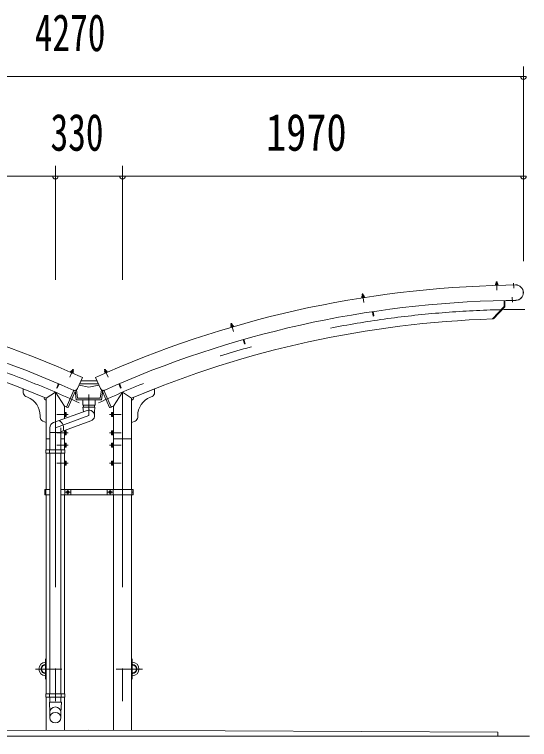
# Model space of a CAD drawing. Units: millimetres, scale not verified. Extents: x -31992 to 32005, y -14700 to 14700.
# Drawn here: x 8224 to 10754, y 3111 to 6678 of the extents above; entities that cross this region are included whole.
import ezdxf
from ezdxf.enums import TextEntityAlignment as Align

# ---------------------------------------------------------------- set-up
doc = ezdxf.new("R2010")
doc.units = ezdxf.units.MM
doc.header["$LTSCALE"] = 80
doc.linetypes.add('USER3', pattern=[24, 12, -5, 2, -5])
for name, color, linetype, lineweight in [('0-2_1-07BOLD', 7, 'Continuous', 18), ('0-3_1-27CENTER', 3, 'USER3', 18), ('0-4_1-47THIN', 4, 'Continuous', 18), ('0-5_1-57DIM', 3, 'Continuous', 18)]:
    doc.layers.add(name, color=color, linetype=linetype, lineweight=lineweight)
doc.styles.add('ＭＳ ゴシック', font='')
doc.styles.get('ＭＳ ゴシック').set_extended_font_data('MS Gothic')

msp = doc.modelspace()

# ---------------------------------------------------------------- linework, layer by layer
at = {"layer": '0-2_1-07BOLD'}
for p, q in [((10588.54, 5352.52), (10587.68, 5351.99)), ((10587.68, 5351.99), (10587.8, 5347.5)), ((10598.33, 5352.78), (10588.54, 5352.52)), ((10590.22, 5360.72), (10596.22, 5360.88)), ((10590.43, 5352.57), (10590.22, 5360.72)), ((10590.56, 5352.07), (10590.68, 5347.58)), ((10596.43, 5352.73), (10596.22, 5360.88)), ((10596.33, 5352.23), (10596.45, 5347.73)), ((10599.86, 5346.32), (10587.36, 5345.98)), ((10587.84, 5346), (10587.88, 5344.4)), ((10599.38, 5346.31), (10599.42, 5344.71)), ((10599.82, 5347.82), (10599.86, 5346.32)), ((10638.62, 5346.68), (10685.31, 5347.61)), ((10638.62, 5346.68), (10638.64, 5345.56)), ((10685.32, 5347.11), (10638.63, 5346.17)), ((9931.09, 5291.72), (9930.31, 5291.08)), ((9930.31, 5291.08), (9931, 5286.64)), ((9942.88, 5288.51), (9930.53, 5286.57)), ((9930.53, 5286.57), (9930.77, 5285.09)), ((9943.11, 5287.03), (9930.77, 5285.09)), ((9940.77, 5293.24), (9931.09, 5291.72)), ((9931.24, 5285.16), (9931.48, 5283.58)), ((9942.89, 5285.37), (9931.48, 5283.58)), ((9931.71, 5300.07), (9932.54, 5301.21)), ((9931.71, 5300.07), (9937.63, 5301)), ((9932.97, 5292.01), (9931.71, 5300.07)), ((9932.54, 5301.21), (9936.49, 5301.83)), ((9933.16, 5291.53), (9933.85, 5287.09)), ((9936.49, 5301.83), (9937.63, 5301)), ((9938.9, 5292.94), (9937.63, 5301)), ((9938.86, 5292.43), (9939.56, 5287.99)), ((9942.64, 5286.96), (9942.89, 5285.37)), ((9942.88, 5288.51), (9943.11, 5287.03)), ((10630.14, 5270.39), (10630.74, 5240.4)), ((10633.34, 5270.46), (10633.97, 5239.14)), ((10686.83, 5271.52), (10640.14, 5270.59)), ((10640.14, 5270.58), (10640.15, 5270.09)), ((10686.84, 5271.03), (10640.15, 5270.09)), ((9982.9, 5215.61), (9986.17, 5193.86)), ((9986.07, 5216.09), (9989.33, 5194.33)), ((10572.49, 5179.76), (10630.74, 5240.4)), ((10577.63, 5180.49), (10633.97, 5239.14)), ((9989.33, 5194.33), (9986.17, 5193.86)), ((10575.32, 5182.71), (10577.63, 5180.49)), ((9286.91, 5146.94), (9286.21, 5146.21)), ((9286.21, 5146.21), (9287.47, 5141.9)), ((9286.45, 5155.29), (9292.21, 5156.98)), ((9286.45, 5155.29), (9287.12, 5156.54)), ((9288.73, 5147.47), (9286.45, 5155.29)), ((9296.31, 5149.69), (9286.91, 5146.94)), ((9299.01, 5145.27), (9287.02, 5141.76)), ((9287.02, 5141.76), (9287.44, 5140.32)), ((9287.89, 5140.46), (9288.34, 5138.92)), ((9288.98, 5147.02), (9290.24, 5142.71)), ((9294.49, 5149.16), (9292.21, 5156.98)), ((9294.52, 5148.64), (9295.79, 5144.33)), ((9348.07, 5078.13), (9354.11, 5056.97)), ((9351.15, 5079), (9357.18, 5057.85)), ((9357.18, 5057.85), (9354.11, 5056.97)), ((8504.75, 4923.26), (8502.94, 4919.14)), ((8503.11, 4924.53), (8512.09, 4920.59)), ((8504.85, 4923.76), (8508.12, 4931.23)), ((8509.44, 4931.74), (8508.12, 4931.23)), ((8513.1, 4930.14), (8509.44, 4931.74)), ((8513.62, 4928.82), (8513.1, 4930.14)), ((8665.14, 4928.82), (8665.65, 4930.14)), ((8665.65, 4930.14), (8669.31, 4931.74)), ((8675.64, 4924.53), (8666.67, 4920.59)), ((8669.31, 4931.74), (8670.63, 4931.23)), ((8673.91, 4923.76), (8670.63, 4931.23)), ((8674, 4923.26), (8675.81, 4919.14)), ((8499.87, 4920.49), (8499.26, 4919.12)), ((8499.26, 4919.12), (8510.71, 4914.1)), ((8510.04, 4920.94), (8508.23, 4916.82)), ((8510.27, 4914.29), (8509.63, 4912.82)), ((8512.68, 4919.78), (8510.88, 4915.66)), ((8512.09, 4920.59), (8512.68, 4919.78)), ((8557.31, 4891.55), (8532.58, 4836.86)), ((8621.44, 4891.55), (8646.17, 4836.86)), ((8666.67, 4920.59), (8666.08, 4919.78)), ((8666.08, 4919.78), (8667.88, 4915.66)), ((8679.49, 4919.12), (8668.04, 4914.1)), ((8668.48, 4914.29), (8669.13, 4912.82)), ((8668.71, 4920.94), (8670.52, 4916.82)), ((8678.89, 4920.49), (8679.49, 4919.12)), ((8439.65, 4861.47), (8430.94, 4841.26)), ((8442.58, 4860.21), (8433.88, 4840)), ((8540.64, 4854.67), (8589.38, 4843.4)), ((8542.96, 4859.79), (8635.8, 4859.79)), ((8549.74, 4874.79), (8629.01, 4874.79)), ((8638.11, 4854.67), (8589.38, 4843.4)), ((8736.17, 4860.21), (8744.87, 4840)), ((8739.11, 4861.47), (8747.81, 4841.26)), ((8266.92, 4835.77), (8379.83, 4790.12)), ((8266.92, 4835.77), (8266.92, 4816.9)), ((8424.38, 4819.54), (8379.83, 4790.12)), ((8468.93, 4751.36), (8424.38, 4819.54)), ((8430.94, 4841.26), (8433.88, 4840)), ((8515.4, 4828.66), (8479.82, 4745.99)), ((8521.96, 4823.66), (8487.96, 4744.66)), ((8515.4, 4828.66), (8520.91, 4826.29)), ((8527.36, 4782.49), (8521.26, 4828.22)), ((8533.76, 4789.79), (8528.22, 4831.27)), ((8645, 4789.79), (8650.54, 4831.27)), ((8656.8, 4823.66), (8690.8, 4744.66)), ((8663.35, 4828.66), (8657.84, 4826.29)), ((8709.82, 4751.36), (8754.38, 4819.54)), ((8747.81, 4841.26), (8744.87, 4840)), ((8754.38, 4819.54), (8798.92, 4790.12)), ((8911.84, 4835.78), (8798.92, 4790.12)), ((8911.84, 4835.78), (8911.84, 4816.91)), ((8279.42, 4798.36), (8287.31, 4795.16)), ((8379.83, 4790.12), (8379.83, 4535.54)), ((8533.75, 4789.79), (8645, 4789.79)), ((8559.38, 4782.49), (8559.38, 4755.49)), ((8619.38, 4782.49), (8619.38, 4755.49)), ((8798.92, 4790.12), (8798.92, 4340.54)), ((8899.34, 4798.36), (8891.45, 4795.16)), ((8468.93, 4751.36), (8468.93, 4689.54)), ((8479.82, 4745.99), (8485.33, 4743.62)), ((8559.38, 4755.49), (8619.38, 4755.49)), ((8559.87, 4745.37), (8618.88, 4745.37)), ((8559.87, 4745.37), (8561.88, 4723.37)), ((8561.87, 4755.49), (8561.87, 4745.37)), ((8616.88, 4755.49), (8616.88, 4745.37)), ((8709.82, 4751.36), (8709.82, 4340.54)), ((8414.97, 4669.89), (8579.97, 4729.96)), ((8470.93, 4720.04), (8468.93, 4720.04)), ((8470.93, 4720.04), (8470.93, 4699.04)), ((8477.02, 4719.35), (8470.93, 4719.35)), ((8477.02, 4714.45), (8470.93, 4714.45)), ((8477.93, 4717.79), (8477.02, 4719.35)), ((8700.82, 4717.79), (8700.82, 4701.29)), ((8701.73, 4714.45), (8707.83, 4714.45)), ((8707.83, 4720.04), (8709.82, 4720.04)), ((8349.83, 4702.45), (8349.83, 4695.74)), ((8362.33, 4677.19), (8379.83, 4670.12)), ((8451.87, 4624.81), (8598.78, 4678.27)), ((8470.93, 4699.04), (8468.93, 4699.04)), ((8477.02, 4704.63), (8470.93, 4704.63)), ((8700.82, 4701.29), (8701.73, 4699.73)), ((8701.73, 4704.63), (8707.83, 4704.63)), ((8701.73, 4699.73), (8707.83, 4699.73)), ((8816.42, 4677.19), (8798.92, 4670.12)), ((8828.93, 4702.45), (8828.93, 4695.74)), ((8396.87, 4535.54), (8396.87, 4644.05)), ((8451.87, 4644.05), (8451.87, 4535.54)), ((8396.87, 4621.6), (8451.87, 4621.6)), ((8468.93, 4631.02), (8468.93, 4535.54)), ((8470.93, 4630.04), (8468.93, 4630.04)), ((8470.93, 4609.04), (8468.93, 4609.04)), ((8470.93, 4630.04), (8470.93, 4609.04)), ((8477.02, 4629.35), (8470.93, 4629.35)), ((8477.02, 4624.45), (8470.93, 4624.45)), ((8477.02, 4614.64), (8470.93, 4614.64)), ((8477.93, 4627.79), (8477.02, 4629.35)), ((8700.82, 4627.79), (8700.82, 4611.29)), ((8700.82, 4611.29), (8701.73, 4609.72)), ((8701.73, 4624.45), (8707.83, 4624.45)), ((8701.73, 4614.64), (8707.83, 4614.64)), ((8701.73, 4609.72), (8707.83, 4609.72)), ((8707.83, 4630.04), (8709.82, 4630.04)), ((8379.83, 4589.54), (8396.87, 4589.54)), ((8451.87, 4589.54), (8468.93, 4589.54)), ((8477.02, 4569.36), (8470.93, 4569.36)), ((8477.93, 4567.79), (8477.02, 4569.36)), ((8477.93, 4551.29), (8477.93, 4567.79)), ((8707.83, 4570.04), (8709.82, 4570.04)), ((8707.83, 4549.04), (8707.83, 4570.04)), ((8798.92, 4589.54), (8709.82, 4589.54)), ((8378.23, 4535.54), (8468.93, 4535.54)), ((8395.27, 4535.54), (8395.27, 4519.54)), ((8453.47, 4535.54), (8453.47, 4519.54)), ((8470.93, 4549.04), (8468.93, 4549.04)), ((8470.53, 4535.54), (8470.53, 4519.54)), ((8477.02, 4564.45), (8470.93, 4564.45)), ((8477.02, 4554.63), (8470.93, 4554.63)), ((8700.82, 4551.29), (8701.73, 4549.72)), ((8701.73, 4564.45), (8707.83, 4564.45)), ((8701.73, 4554.63), (8707.83, 4554.63)), ((8701.73, 4549.72), (8707.83, 4549.72)), ((8707.83, 4549.04), (8709.82, 4549.04)), ((8379.83, 4519.54), (8379.83, 4340.54)), ((8396.87, 4519.54), (8396.87, 3335.54)), ((8451.88, 3335.54), (8451.88, 4519.54)), ((8468.93, 4340.54), (8468.93, 4519.54)), ((8470.93, 4480.04), (8468.93, 4480.04)), ((8470.93, 4459.04), (8468.93, 4459.04)), ((8470.93, 4459.04), (8470.93, 4480.04)), ((8477.02, 4474.45), (8470.93, 4474.45)), ((8477.02, 4464.63), (8470.93, 4464.63)), ((8477.02, 4459.73), (8470.93, 4459.73)), ((8477.93, 4461.29), (8477.02, 4459.73)), ((8700.82, 4461.29), (8701.73, 4459.73)), ((8701.73, 4474.45), (8707.83, 4474.45)), ((8701.73, 4464.63), (8707.83, 4464.63)), ((8701.73, 4459.73), (8707.83, 4459.73)), ((8707.83, 4459.04), (8707.83, 4480.04)), ((8707.83, 4480.04), (8709.82, 4480.04)), ((8707.83, 4459.04), (8709.82, 4459.04)), ((8372.13, 4340.54), (8396.87, 4340.54)), ((8372.13, 4327.54), (8378.23, 4327.54)), ((8378.23, 4340.54), (8378.23, 4314.54)), ((8806.62, 4340.54), (8451.88, 4340.54)), ((8470.53, 4340.54), (8470.53, 4314.54)), ((8480.4, 4330.43), (8485.4, 4333.31)), ((8480.4, 4330.43), (8480.4, 4324.66)), ((8485.4, 4333.31), (8490.4, 4330.43)), ((8490.4, 4330.43), (8490.4, 4324.66)), ((8500.53, 4340.54), (8500.53, 4314.54)), ((8678.23, 4340.54), (8678.23, 4314.54)), ((8693.35, 4333.31), (8688.35, 4330.43)), ((8688.35, 4330.43), (8688.35, 4324.66)), ((8698.35, 4330.43), (8693.35, 4333.31)), ((8708.22, 4340.54), (8708.22, 4314.54)), ((8800.52, 4340.54), (8800.52, 4314.54)), ((8806.62, 4327.54), (8800.52, 4327.54)), ((8806.62, 4340.54), (8806.62, 4314.54)), ((8379.83, 4314.54), (8379.83, 3335.54)), ((8806.62, 4314.54), (8451.88, 4314.54)), ((8468.93, 3335.54), (8468.93, 4314.54)), ((8709.82, 4314.54), (8709.82, 3156.94)), ((8798.92, 4314.54), (8798.92, 3156.5)), ((8376.38, 3490.54), (8379.83, 3490.54)), ((8802.38, 3490.54), (8798.92, 3490.54)), ((8376.38, 3424.54), (8379.83, 3424.54)), ((8802.38, 3424.54), (8798.92, 3424.54)), ((8378.23, 3335.54), (8470.53, 3335.54)), ((8378.23, 3335.54), (8378.23, 3319.54)), ((8378.23, 3319.54), (8470.53, 3319.54)), ((8379.83, 3319.54), (8379.83, 3156.14)), ((8395.27, 3335.54), (8395.27, 3319.54)), ((8396.87, 3294.08), (8396.87, 3319.54)), ((8451.87, 3294.08), (8451.87, 3319.54)), ((8453.47, 3335.54), (8453.47, 3319.54)), ((8468.93, 3319.54), (8468.93, 3156.56)), ((8470.53, 3335.54), (8470.53, 3319.54)), ((8394.87, 3294.08), (8396.87, 3244.42)), ((8453.87, 3294.08), (8394.87, 3294.08)), ((8451.87, 3244.42), (8453.87, 3294.08)), ((8396.87, 3244.42), (8396.87, 3218.57)), ((8451.87, 3218.57), (8451.87, 3244.42)), ((8589.38, 3157.54), (6579.38, 3147.54)), ((8589.38, 3157.54), (10599.37, 3147.54)), ((10599.37, 3127.54), (10599.37, 3147.54)), ((6424.38, 3127.54), (10754.38, 3127.54))]:
    msp.add_line(p, q, dxfattribs=at)
for points in [[(10590.22, 5360.72), (10591.19, 5361.75), (10595.19, 5361.85), (10596.22, 5360.88)], [(10598.33, 5352.78), (10599.22, 5352.3), (10599.34, 5347.81)], [(10599.82, 5347.82), (10587.32, 5347.48), (10587.36, 5345.98)], [(9940.77, 5293.24), (9941.71, 5292.88), (9942.41, 5288.43)], [(9287.12, 5156.54), (9290.96, 5157.66), (9292.21, 5156.98)], [(9299.01, 5145.27), (9299.43, 5143.84), (9287.44, 5140.32)], [(9298.98, 5143.7), (9299.43, 5142.16), (9288.34, 5138.92)], [(9296.31, 5149.69), (9297.3, 5149.45), (9298.56, 5145.14)], [(8503.11, 4924.53), (8502.11, 4924.42), (8500.3, 4920.3)], [(8510.34, 4921.35), (8513.62, 4928.82), (8508.12, 4931.23)], [(8668.41, 4921.35), (8665.14, 4928.82), (8670.63, 4931.23)], [(8675.64, 4924.53), (8676.64, 4924.42), (8678.45, 4920.3)], [(8499.7, 4918.93), (8499.06, 4917.46), (8509.63, 4912.82)], [(8499.87, 4920.49), (8511.31, 4915.47), (8510.71, 4914.1)], [(8678.89, 4920.49), (8667.44, 4915.47), (8668.04, 4914.1)], [(8679.05, 4918.93), (8679.7, 4917.46), (8669.13, 4912.82)], [(8527.36, 4782.49), (8651.39, 4782.49), (8657.5, 4828.22)], [(8663.35, 4828.66), (8698.93, 4745.99), (8693.43, 4743.62)], [(8616.88, 4704.12), (8616.88, 4723.38), (8618.88, 4745.37)], [(8477.93, 4717.79), (8477.93, 4701.29), (8477.02, 4699.73), (8470.93, 4699.73)], [(8700.82, 4717.79), (8701.73, 4719.35), (8707.83, 4719.35)], [(8707.83, 4720.04), (8707.83, 4699.04), (8709.82, 4699.04)], [(8477.93, 4627.79), (8477.93, 4611.29), (8477.02, 4609.72), (8470.93, 4609.72)], [(8700.82, 4627.79), (8701.73, 4629.35), (8707.83, 4629.35)], [(8707.83, 4630.04), (8707.83, 4609.04), (8709.82, 4609.04)], [(8470.93, 4549.04), (8470.93, 4570.04), (8468.93, 4570.04)], [(8700.82, 4551.29), (8700.82, 4567.79), (8701.73, 4569.36), (8707.83, 4569.36)], [(8378.23, 4535.54), (8378.23, 4519.54), (8470.53, 4519.54)], [(8477.93, 4551.29), (8477.02, 4549.72), (8470.93, 4549.72)], [(8477.93, 4461.29), (8477.93, 4477.79), (8477.02, 4479.36), (8470.93, 4479.36)], [(8700.82, 4461.29), (8700.82, 4477.79), (8701.73, 4479.36), (8707.83, 4479.36)], [(8372.13, 4340.54), (8372.13, 4314.54), (8396.87, 4314.54)], [(8480.4, 4324.66), (8485.4, 4321.77), (8490.4, 4324.66)], [(8698.35, 4330.43), (8698.35, 4324.66), (8693.35, 4321.77), (8688.35, 4324.66)]]:
    msp.add_lwpolyline(points, dxfattribs=at)
for centre, radius in [((8485.4, 4327.54), 6.25), ((8485.4, 4327.54), 4.9), ((8693.35, 4327.54), 6.25), ((8693.35, 4327.54), 4.9)]:
    msp.add_circle(centre, radius, dxfattribs=at)
for centre, radius, start, end in [((10589.17, 5350.22), 2.32, 52.99149, 91.53772), ((10593.66, 5344.15), 8.51, 71.70639, 111.36684), ((10597.82, 5350.45), 2.32, 91.53772, 130.06915), ((6447.72, 226.85), 5119.55, 65.66528, 88.9659), ((10731.03, 226.85), 5119.55, 91.0341, 114.33472), ((10686.07, 5309.32), 38.3, 271.146, 91.146), ((10686.07, 5309.32), 37.8, 271.146, 91.146), ((9932.01, 5289.52), 2.32, 60.37416, 98.92039), ((9937.25, 5284.07), 8.51, 79.08907, 118.74951), ((9940.57, 5290.86), 2.32, 98.92039, 137.45183), ((6447.72, 226.85), 5044.55, 65.80466, 88.96758), ((10731.03, 226.85), 5044.55, 91.03242, 114.19534), ((6447.72, 226.85), 4955.45, 67.05199, 88.16658), ((10731.03, 226.85), 4955.45, 91.83342, 112.94801), ((9288.11, 5144.88), 2.32, 67.75682, 106.30305), ((9294, 5140.15), 8.51, 86.47173, 126.13219), ((9296.42, 5147.31), 2.32, 106.30305, 144.8345), ((8502.7, 4922.18), 2.32, 27.78282, 66.31427), ((8504.18, 4914.77), 8.51, 46.48515, 86.1456), ((8674.58, 4914.77), 8.51, 93.8544, 133.51485), ((8676.05, 4922.18), 2.32, 113.68573, 152.21718), ((8510.63, 4918.7), 2.32, 66.31427, 104.8605), ((8668.12, 4918.7), 2.32, 75.1395, 113.68573), ((8286.92, 4816.9), 20, 180, 247.98738), ((8518.91, 4843.04), 15, 245.66849, 335.66833), ((8520.12, 4824.45), 2, 336.71333, 66.71333), ((8659.84, 4843.04), 15, 204.33167, 294.33151), ((8658.63, 4824.45), 2, 113.28667, 203.28667), ((8891.84, 4816.91), 20, 292.01262, 0), ((8249.83, 4702.45), 100, 0, 67.98738), ((8379.83, 4790.12), 10, 157.98738, 270), ((8798.92, 4790.12), 10, 270, 22.01262), ((8928.93, 4702.45), 100, 112.01262, 180), ((6447.72, 226.85), 4955.45, 65.78831, 65.92853), ((8486.12, 4745.46), 2, 246.71333, 336.71333), ((8692.63, 4745.46), 2, 203.28667, 293.28667), ((10731.03, 226.85), 4955.45, 114.07147, 114.21169), ((8474.14, 4716.9), 3.78, 319.57169, 0), ((8464.15, 4709.54), 13.78, 339.1357, 20.8643), ((8589.38, 4704.12), 27.5, 289.99896, 110.00061), ((8714.6, 4709.54), 13.78, 159.1357, 200.8643), ((8704.61, 4716.9), 3.78, 180, 220.42831), ((8369.83, 4695.74), 20, 180, 247.98738), ((8420.58, 4642.67), 44.27, 341.60916, 58.39587), ((8474.14, 4702.18), 3.78, 0, 40.43115), ((8704.61, 4702.18), 3.78, 139.56885, 180), ((8808.93, 4695.74), 20, 292.01262, 0), ((8424.38, 4644.05), 27.5, 110.0018, 180), ((8474.14, 4626.9), 3.78, 319.57169, 0), ((8474.14, 4612.18), 3.78, 0, 40.43115), ((8464.15, 4619.54), 13.78, 339.1357, 20.8643), ((8714.6, 4619.54), 13.78, 159.1357, 200.8643), ((8704.61, 4626.9), 3.78, 180, 220.42831), ((8704.61, 4612.18), 3.78, 139.56885, 180), ((8474.14, 4566.9), 3.78, 319.56883, 0), ((8704.61, 4566.9), 3.78, 180, 220.43117), ((8474.14, 4552.18), 3.78, 0, 40.4283), ((8464.15, 4559.54), 13.78, 339.13568, 20.86429), ((8714.6, 4559.54), 13.78, 159.13571, 200.86432), ((8704.61, 4552.18), 3.78, 139.5717, 180), ((8474.14, 4476.9), 3.78, 319.56883, 0), ((8474.14, 4462.18), 3.78, 0, 40.4283), ((8464.15, 4469.54), 13.78, 339.13568, 20.86429), ((8714.6, 4469.54), 13.78, 159.13571, 200.86432), ((8704.61, 4476.9), 3.78, 180, 220.43117), ((8704.61, 4462.18), 3.78, 139.5717, 180), ((8376.38, 3457.54), 33, 90, 270), ((8376.38, 3457.54), 22.5, 81.18303, 278.81697), ((8375.23, 3457.54), 21.35, 77.56236, 282.43764), ((8375.23, 3457.54), 19.05, 76.03204, 283.96796), ((8803.52, 3457.54), 21.35, 257.56236, 102.43764), ((8803.52, 3457.54), 19.05, 256.03204, 103.96796), ((8802.38, 3457.54), 22.5, 261.18303, 98.81697), ((8802.38, 3457.54), 33, 270, 90), ((8424.38, 3243.44), 27.55, 3.55867, 176.44133), ((8424.38, 3216.86), 27.55, 3.55867, 176.44133), ((8424.38, 3220.28), 27.55, 183.56303, 356.43697)]:
    msp.add_arc(centre, radius, start, end, dxfattribs=at)
at = {"layer": '0-3_1-27CENTER'}
for p, q in [((10593.11, 5364.55), (10594.28, 5321.04)), ((10676.44, 5356.03), (10676.94, 5331.04)), ((9934.09, 5304.23), (9940.84, 5261.24)), ((10670.32, 5262.09), (10669.82, 5287.09)), ((9288.27, 5159.74), (9300.49, 5117.96)), ((8512.38, 4933.46), (8494.89, 4893.6)), ((8666.38, 4933.46), (8683.86, 4893.6)), ((8424.38, 4819.54), (8424.38, 2998.86)), ((8754.38, 4819.54), (8754.38, 2998.86)), ((8589.38, 4808.09), (8589.38, 4704.11)), ((8487.93, 4709.54), (8430.93, 4709.54)), ((8690.83, 4709.54), (8747.83, 4709.54)), ((8424.38, 4644.05), (8589.38, 4704.11)), ((8487.93, 4619.54), (8430.93, 4619.54)), ((8690.83, 4619.54), (8747.83, 4619.54)), ((8487.93, 4559.54), (8430.93, 4559.54)), ((8690.83, 4559.54), (8747.83, 4559.54)), ((8487.93, 4469.54), (8430.93, 4469.54)), ((8690.83, 4469.54), (8747.83, 4469.54)), ((8472.9, 4327.54), (8497.9, 4327.54)), ((8485.4, 4340.04), (8485.4, 4315.04)), ((8705.85, 4327.54), (8680.85, 4327.54)), ((8693.35, 4340.04), (8693.35, 4315.04)), ((8376.38, 3507.54), (8376.38, 3407.54)), ((8802.38, 3507.54), (8802.38, 3407.54)), ((8326.38, 3457.54), (8456.38, 3457.54)), ((8852.37, 3457.54), (8722.38, 3457.54))]:
    msp.add_line(p, q, dxfattribs=at)
for centre, start, end in [((6447.72, 226.85), 65.24121, 90), ((10731.03, 226.85), 90, 114.75879)]:
    msp.add_arc(centre, 5000, start, end, dxfattribs=at)
at = {"layer": '0-4_1-47THIN'}
for p, q in [((10591.23, 5352.59), (10591, 5361.53)), ((10595.63, 5352.71), (10595.39, 5361.66)), ((9933.76, 5292.14), (9932.37, 5300.98)), ((9938.1, 5292.82), (9936.71, 5301.66)), ((9289.5, 5147.7), (9286.99, 5156.29)), ((9293.72, 5148.94), (9291.21, 5157.53)), ((8505.58, 4923.44), (8509.18, 4931.64)), ((8509.61, 4921.67), (8513.2, 4929.87)), ((8669.14, 4921.67), (8665.55, 4929.87)), ((8673.17, 4923.44), (8669.58, 4931.64))]:
    msp.add_line(p, q, dxfattribs=at)
at = {"layer": '0-5_1-57DIM'}
for p, q in [((10724.38, 5464.7), (10724.38, 6422.54)), ((6454.38, 6372.54), (10724.38, 6372.54)), ((10738.38, 6372.54), (10710.38, 6372.54)), ((8424.38, 5371.54), (8424.38, 5932.54)), ((8754.38, 5371.54), (8754.38, 5932.54)), ((6454.38, 5882.54), (10724.38, 5882.54)), ((8438.38, 5882.54), (8410.38, 5882.54)), ((8768.38, 5882.54), (8740.38, 5882.54)), ((10738.38, 5882.54), (10710.38, 5882.54))]:
    msp.add_line(p, q, dxfattribs=at)
for centre in [(10724.38, 6372.54), (8424.38, 5882.54), (8754.38, 5882.54), (10724.38, 5882.54)]:
    msp.add_arc(centre, 14, 180, 0, dxfattribs=at)

# ---------------------------------------------------------------- texts
at = {"layer": '0-5_1-57DIM', "color": 7, "style": 'ＭＳ ゴシック'}
for s, width, p in [('4270', 0.7, (8323.31, 6442.54)), ('330', 0.7, (8400.62, 5952.54)), ('1970', 0.8, (9459.11, 5952.54))]:
    msp.add_text(s, height=182.3, dxfattribs=dict(at, width=width)).set_placement(p, align=Align.BOTTOM_LEFT)

doc.saveas('drawing.dxf')
